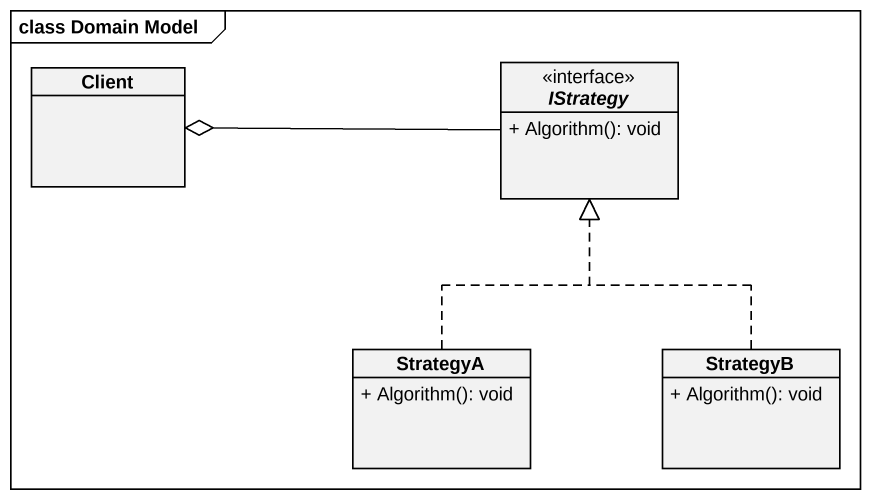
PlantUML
@startuml
mainframe class Domain Model
hide circle
hide empty members
skinparam classAttributeIconSize 0
class Client
interface IStrategy {
  + Algorithm(): void
}
class StrategyA {
  + Algorithm(): void
}
class StrategyB {
  + Algorithm(): void
}
IStrategy -left-o Client
StrategyA .up.|> IStrategy
StrategyB .up.|> IStrategy
@enduml
